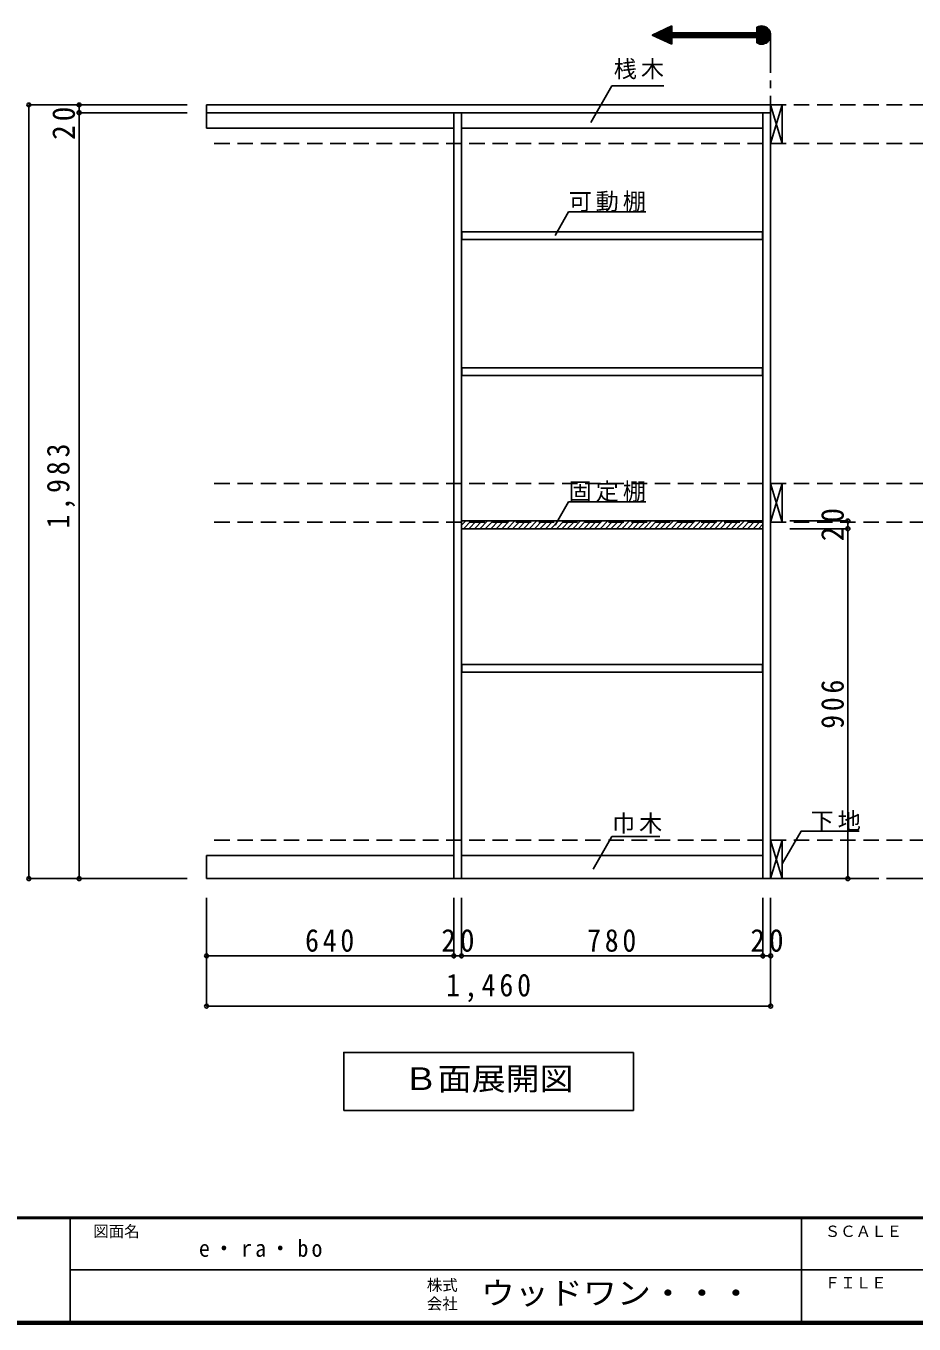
# Model space of a CAD drawing. Units: millimetres at full size, sheet at 1:20. Extents: x -8005 to 8005, y -2932 to 2722.
# Drawn here: x -4219 to -1921, y -2864 to 496 of the extents above; entities that cross this region are included whole.
import ezdxf
from ezdxf.enums import TextEntityAlignment as Align

# ---------------------------------------------------------------- set-up
doc = ezdxf.new("R2010")
doc.units = ezdxf.units.MM
doc.header["$LTSCALE"] = 20
doc.header["$PDMODE"] = 32
doc.header["$PDSIZE"] = 10
doc.linetypes.add('CHAIN1', pattern=[8, 5, -1, 1, -1])
doc.linetypes.add('DASHED2', pattern=[3, 2, -1])
for name, color, linetype in [('0-2_本体', 2, 'Continuous'), ('0-3_固定棚', 3, 'Continuous'), ('0-4_可動棚', 3, 'Continuous'), ('0-7_桟木・巾木', 2, 'Continuous'), ('0-8_引き出し', 2, 'Continuous'), ('0-A_文字', 7, 'Continuous'), ('0-B_寸法', 7, 'Continuous'), ('0-C_ハッチ', 4, 'Continuous'), ('F-1_枠', 6, 'Continuous'), ('F-A_文字', 7, 'Continuous')]:
    doc.layers.add(name, color=color, linetype=linetype)
doc.styles.add('ＭＳ ゴシック', font='')
doc.styles.get('ＭＳ ゴシック').set_extended_font_data('MS Gothic')

msp = doc.modelspace()

# ---------------------------------------------------------------- linework, layer by layer
at = {"layer": '0-2_本体', "color": 3}
for p, q in [((-2291.67, 291.73), (-3751.67, 291.73)), ((-3751.67, 271.73), (-3751.67, 291.73)), ((-2291.67, 271.73), (-3751.67, 271.73)), ((-3111.67, -1711.27), (-3111.67, 271.73)), ((-3091.67, -1711.27), (-3091.67, 271.73)), ((-2291.67, 291.73), (-2291.67, 271.73)), ((-2291.67, -1711.27), (-2291.67, 271.73)), ((-3751.67, -1711.27), (-2291.67, -1711.27))]:
    msp.add_line(p, q, dxfattribs=at)
msp.add_lwpolyline([(-2291.67, -1711.27), (-2311.67, -1711.27), (-2311.67, 271.73)], dxfattribs=at)
at = {"layer": '0-3_固定棚'}
for p, q in [((-3091.67, -785.27), (-3091.67, -805.27)), ((-2311.67, -785.27), (-3091.67, -785.27)), ((-2311.67, -805.27), (-3091.67, -805.27)), ((-2311.67, -785.27), (-2311.67, -805.27))]:
    msp.add_line(p, q, dxfattribs=at)
at = {"layer": '0-4_可動棚'}
for p, q in [((-2312.67, -36.77), (-3090.67, -36.77)), ((-2312.67, -56.77), (-2312.67, -36.77)), ((-2312.67, -388.77), (-3090.67, -388.77)), ((-2312.67, -408.77), (-2312.67, -388.77)), ((-2312.67, -1156.77), (-3090.67, -1156.77)), ((-2312.67, -1176.77), (-2312.67, -1156.77))]:
    msp.add_line(p, q, dxfattribs=at)
for points in [[(-2312.67, -56.77), (-3090.67, -56.77), (-3090.67, -36.77)], [(-2312.67, -408.77), (-3090.67, -408.77), (-3090.67, -388.77)], [(-2312.67, -1176.77), (-3090.67, -1176.77), (-3090.67, -1156.77)]]:
    msp.add_lwpolyline(points, dxfattribs=at)
at = {"layer": '0-7_桟木・巾木', "color": 7}
for p, q in [((-3751.67, 231.73), (-3751.67, 271.73)), ((-3111.67, 231.73), (-3751.67, 231.73)), ((-2311.67, 231.73), (-3091.67, 231.73)), ((-3111.67, -1651.27), (-3751.67, -1651.27)), ((-3751.67, -1711.27), (-3751.67, -1651.27)), ((-3091.67, -1651.27), (-2311.67, -1651.27))]:
    msp.add_line(p, q, dxfattribs=at)
at = {"layer": '0-8_引き出し', "color": 7}
for p, q in [((-2291.67, 291.73), (-2261.67, 191.73)), ((-2291.67, 191.73), (-2261.67, 291.73)), ((-2291.67, -688.27), (-2261.67, -788.27)), ((-2291.67, -788.27), (-2261.67, -688.27)), ((-2291.67, -1611.27), (-2261.67, -1711.27)), ((-2291.67, -1711.27), (-2261.67, -1611.27))]:
    msp.add_line(p, q, dxfattribs=at)
at = {"layer": '0-8_引き出し', "color": 3}
for points in [[(-2261.67, 191.73), (-2261.67, 291.73), (-2291.67, 291.73), (-2291.67, 191.73)], [(-2261.67, -788.27), (-2261.67, -688.27), (-2291.67, -688.27), (-2291.67, -788.27)], [(-2261.67, -1711.27), (-2261.67, -1611.27), (-2291.67, -1611.27), (-2291.67, -1711.27)]]:
    msp.add_lwpolyline(points, close=True, dxfattribs=at)
at = {"layer": '0-A_文字'}
for p, q in [((-2547.57, 496.21), (-2598.39, 472.6)), ((-2547.57, 448.99), (-2598.39, 472.6)), ((-2596.71, 471.82), (-2597.77, 472.88)), ((-2591.43, 469.36), (-2595.84, 473.78)), ((-2586.14, 466.91), (-2593.91, 474.68)), ((-2580.86, 464.45), (-2591.98, 475.57)), ((-2575.58, 462), (-2590.05, 476.47)), ((-2570.29, 459.54), (-2588.12, 477.37)), ((-2565.01, 457.09), (-2586.19, 478.26)), ((-2559.73, 454.64), (-2584.25, 479.16)), ((-2554.44, 452.18), (-2582.32, 480.06)), ((-2549.16, 449.73), (-2580.39, 480.96)), ((-2547.57, 450.96), (-2578.46, 481.85)), ((-2547.57, 453.79), (-2576.53, 482.75)), ((-2547.57, 456.62), (-2574.6, 483.65)), ((-2547.57, 459.45), (-2572.67, 484.55)), ((-2547.57, 462.27), (-2570.74, 485.44)), ((-2547.57, 465.1), (-2568.81, 486.34)), ((-2546.34, 466.7), (-2566.87, 487.24)), ((-2543.51, 466.7), (-2564.94, 488.13)), ((-2540.68, 466.7), (-2563.01, 489.03)), ((-2537.85, 466.7), (-2561.08, 489.93)), ((-2547.57, 479.24), (-2559.15, 490.83)), ((-2547.57, 482.07), (-2557.22, 491.72)), ((-2547.57, 484.9), (-2555.29, 492.62)), ((-2547.57, 487.73), (-2553.36, 493.52)), ((-2547.57, 490.56), (-2551.42, 494.42)), ((-2547.57, 493.39), (-2549.49, 495.31)), ((-2547.57, 478.49), (-2547.57, 496.21)), ((-2535.02, 466.7), (-2546.82, 478.49)), ((-2532.19, 466.7), (-2543.99, 478.49)), ((-2529.37, 466.7), (-2541.16, 478.49)), ((-2526.54, 466.7), (-2538.33, 478.49)), ((-2523.71, 466.7), (-2535.5, 478.49)), ((-2520.88, 466.7), (-2532.67, 478.49)), ((-2518.05, 466.7), (-2529.85, 478.49)), ((-2515.22, 466.7), (-2527.02, 478.49)), ((-2512.4, 466.7), (-2524.19, 478.49)), ((-2509.57, 466.7), (-2521.36, 478.49)), ((-2506.74, 466.7), (-2518.53, 478.49)), ((-2503.91, 466.7), (-2515.7, 478.49)), ((-2501.08, 466.7), (-2512.88, 478.49)), ((-2498.25, 466.7), (-2510.05, 478.49)), ((-2495.42, 466.7), (-2507.22, 478.49)), ((-2492.6, 466.7), (-2504.39, 478.49)), ((-2489.77, 466.7), (-2501.56, 478.49)), ((-2486.94, 466.7), (-2498.73, 478.49)), ((-2484.11, 466.7), (-2495.9, 478.49)), ((-2481.28, 466.7), (-2493.08, 478.49)), ((-2478.45, 466.7), (-2490.25, 478.49)), ((-2475.63, 466.7), (-2487.42, 478.49)), ((-2472.8, 466.7), (-2484.59, 478.49)), ((-2469.97, 466.7), (-2481.76, 478.49)), ((-2467.14, 466.7), (-2478.93, 478.49)), ((-2464.31, 466.7), (-2476.11, 478.49)), ((-2461.48, 466.7), (-2473.28, 478.49)), ((-2458.65, 466.7), (-2470.45, 478.49)), ((-2455.83, 466.7), (-2467.62, 478.49)), ((-2453, 466.7), (-2464.79, 478.49)), ((-2450.17, 466.7), (-2461.96, 478.49)), ((-2447.34, 466.7), (-2459.14, 478.49)), ((-2444.51, 466.7), (-2456.31, 478.49)), ((-2441.68, 466.7), (-2453.48, 478.49)), ((-2438.86, 466.7), (-2450.65, 478.49)), ((-2436.03, 466.7), (-2447.82, 478.49)), ((-2433.2, 466.7), (-2444.99, 478.49)), ((-2430.37, 466.7), (-2442.16, 478.49)), ((-2427.54, 466.7), (-2439.34, 478.49)), ((-2424.71, 466.7), (-2436.51, 478.49)), ((-2421.89, 466.7), (-2433.68, 478.49)), ((-2419.06, 466.7), (-2430.85, 478.49)), ((-2416.23, 466.7), (-2428.02, 478.49)), ((-2413.4, 466.7), (-2425.19, 478.49)), ((-2410.57, 466.7), (-2422.37, 478.49)), ((-2407.74, 466.7), (-2419.54, 478.49)), ((-2404.91, 466.7), (-2416.71, 478.49)), ((-2402.09, 466.7), (-2413.88, 478.49)), ((-2399.26, 466.7), (-2411.05, 478.49)), ((-2396.43, 466.7), (-2408.22, 478.49)), ((-2393.6, 466.7), (-2405.4, 478.49)), ((-2390.77, 466.7), (-2402.57, 478.49)), ((-2387.94, 466.7), (-2399.74, 478.49)), ((-2385.12, 466.7), (-2396.91, 478.49)), ((-2382.29, 466.7), (-2394.08, 478.49)), ((-2379.46, 466.7), (-2391.25, 478.49)), ((-2376.63, 466.7), (-2388.42, 478.49)), ((-2373.8, 466.7), (-2385.6, 478.49)), ((-2370.97, 466.7), (-2382.77, 478.49)), ((-2368.15, 466.7), (-2379.94, 478.49)), ((-2365.32, 466.7), (-2377.11, 478.49)), ((-2362.49, 466.7), (-2374.28, 478.49)), ((-2359.66, 466.7), (-2371.45, 478.49)), ((-2356.83, 466.7), (-2368.63, 478.49)), ((-2354, 466.7), (-2365.8, 478.49)), ((-2351.17, 466.7), (-2362.97, 478.49)), ((-2348.35, 466.7), (-2360.14, 478.49)), ((-2345.52, 466.7), (-2357.31, 478.49)), ((-2342.69, 466.7), (-2354.48, 478.49)), ((-2339.86, 466.7), (-2351.65, 478.49)), ((-2337.03, 466.7), (-2348.83, 478.49)), ((-2334.2, 466.7), (-2346, 478.49)), ((-2331.38, 466.7), (-2343.17, 478.49)), ((-2328.55, 466.7), (-2340.34, 478.49)), ((-2308.89, 449.87), (-2337.51, 478.49)), ((-2306.76, 450.57), (-2334.68, 478.49)), ((-2304.8, 451.44), (-2331.86, 478.49)), ((-2302.98, 452.44), (-2329.03, 478.49)), ((-2295.74, 459.34), (-2327.08, 490.69)), ((-2296.94, 457.72), (-2327.08, 487.86)), ((-2298.27, 456.22), (-2327.08, 485.03)), ((-2299.72, 454.84), (-2327.08, 482.21)), ((-2301.28, 453.58), (-2327.08, 479.38)), ((-2294.66, 461.09), (-2326.78, 493.22)), ((-2293.71, 462.98), (-2324.89, 494.16)), ((-2292.92, 465.01), (-2322.86, 494.96)), ((-2292.29, 467.21), (-2320.66, 495.58)), ((-2291.86, 469.61), (-2318.27, 496.02)), ((-2291.67, 472.25), (-2315.63, 496.2)), ((-2291.81, 475.22), (-2312.65, 496.06)), ((-2292.47, 478.71), (-2309.17, 495.4)), ((-2294.23, 483.29), (-2304.58, 493.65)), ((-2327.08, 466.7), (-2547.57, 466.7)), ((-2547.57, 466.7), (-2547.57, 448.99)), ((-2327.08, 466.7), (-2327.08, 452.15)), ((-2311.19, 449.34), (-2327.08, 465.23)), ((-2313.71, 449.04), (-2327.08, 462.41)), ((-2316.52, 449.02), (-2327.08, 459.58)), ((-2319.75, 449.41), (-2327.08, 456.75)), ((-2323.7, 450.54), (-2327.08, 453.92)), ((-2849.83, -45.83), (-2814.81, 14.82)), ((-2614.81, 14.82), (-2814.81, 14.82)), ((-2849.83, -796.33), (-2814.81, -735.68)), ((-2614.81, -735.68), (-2814.81, -735.68)), ((-2751.21, -1686.83), (-2702.45, -1602.39)), ((-2702.45, -1602.39), (-2578.69, -1602.39)), ((-2646.67, -2161.27), (-2646.67, -2311.27)), ((-3396.67, -2311.27), (-2646.67, -2311.27))]:
    msp.add_line(p, q, dxfattribs=at)
at = {"layer": '0-A_文字', "linetype": 'CHAIN1'}
for p, q in [((-2291.67, 475.22), (-2291.67, -1711.27)), ((-931.67, -1711.27), (-3751.67, -1711.27))]:
    msp.add_line(p, q, dxfattribs=at)
at = {"layer": '0-A_文字'}
for points in [[(-2327.08, 493.04), (-2327.08, 478.49), (-2547.57, 478.49)], [(-2261.67, -1672.95), (-2212.9, -1588.48), (-2062.37, -1588.48)], [(-2646.67, -2161.27), (-3396.67, -2161.27), (-3396.67, -2311.27)]]:
    msp.add_lwpolyline(points, dxfattribs=at)
msp.add_arc((-2315.28, 472.6), 23.61, 240, 120, dxfattribs=at)
at = {"layer": '0-B_寸法'}
for p in [(-2757.28, 246.66), (-2567.87, 341.62)]:
    msp.add_line(p, (-2702.45, 341.62), dxfattribs=at)
at = {"layer": '0-B_寸法', "color": 4}
for p, q in [((-4211.67, 291.73), (-3801.67, 291.73)), ((-4211.67, -1711.27), (-4211.67, 291.73)), ((-4081.67, 271.73), (-4081.67, 291.73)), ((-4081.67, 291.73), (-3951.67, 291.73)), ((-4081.67, 271.73), (-3801.67, 271.73)), ((-4081.67, -1711.27), (-4081.67, 271.73)), ((-2091.67, -785.27), (-2241.67, -785.27)), ((-2091.67, -805.27), (-2241.67, -805.27)), ((-2091.67, -785.27), (-2091.67, -805.27)), ((-2091.67, -805.27), (-2091.67, -1711.27)), ((-4211.67, -1711.27), (-3801.67, -1711.27)), ((-4081.67, -1711.27), (-3951.67, -1711.27)), ((-2091.67, -1711.27), (-2241.67, -1711.27)), ((-3751.67, -1911.27), (-3751.67, -1761.27)), ((-3111.67, -1911.27), (-3111.67, -1761.27)), ((-3111.67, -1911.27), (-3111.67, -1761.27)), ((-3091.67, -1911.27), (-3091.67, -1761.27)), ((-2311.67, -1911.27), (-2311.67, -1761.27)), ((-2291.67, -1911.27), (-2291.67, -1761.27)), ((-3751.67, -2041.27), (-3751.67, -1911.27)), ((-3111.67, -1911.27), (-3751.67, -1911.27)), ((-3111.67, -1911.27), (-3091.67, -1911.27)), ((-3091.67, -1911.27), (-2311.67, -1911.27)), ((-2311.67, -1911.27), (-2291.67, -1911.27)), ((-2291.67, -2041.27), (-2291.67, -1911.27))]:
    msp.add_line(p, q, dxfattribs=at)
at = {"layer": '0-B_寸法', "color": 4, "linetype": 'DASHED2'}
for p, q in [((-931.67, 291.73), (-3751.67, 291.73)), ((-931.67, 191.73), (-3751.67, 191.73)), ((-931.67, -688.27), (-3751.67, -688.27)), ((-931.67, -788.27), (-3751.67, -788.27)), ((-931.67, -1611.27), (-3751.67, -1611.27)), ((-931.67, -1711.27), (-3751.67, -1711.27))]:
    msp.add_line(p, q, dxfattribs=at)
at = {"layer": '0-B_寸法', "color": 4}
msp.add_lwpolyline([(-2291.67, -2041.27), (-3751.67, -2041.27), (-3751.67, -1761.27)], dxfattribs=at)
at = {"layer": '0-B_寸法'}
for p in [(-4211.67, 291.73), (-4081.67, 291.73), (-4081.67, 271.73), (-2091.67, -785.27), (-2091.67, -805.27), (-4211.67, -1711.27), (-4081.67, -1711.27), (-2091.67, -1711.27), (-3751.67, -1911.27), (-3111.67, -1911.27), (-3091.67, -1911.27), (-2311.67, -1911.27), (-2291.67, -1911.27), (-3751.67, -2041.27), (-2291.67, -2041.27)]:
    msp.add_point(p, dxfattribs=at)
at = {"layer": '0-C_ハッチ'}
for p, q in [((-3091.67, -796.01), (-3080.92, -785.27)), ((-3086.78, -805.27), (-3066.78, -785.27)), ((-3072.64, -805.27), (-3052.64, -785.27)), ((-3058.5, -805.27), (-3038.5, -785.27)), ((-3044.36, -805.27), (-3024.36, -785.27)), ((-3030.21, -805.27), (-3010.21, -785.27)), ((-3016.07, -805.27), (-2996.07, -785.27)), ((-3001.93, -805.27), (-2981.93, -785.27)), ((-2987.79, -805.27), (-2967.79, -785.27)), ((-2973.64, -805.27), (-2953.64, -785.27)), ((-2959.5, -805.27), (-2939.5, -785.27)), ((-2945.36, -805.27), (-2925.36, -785.27)), ((-2931.22, -805.27), (-2911.22, -785.27)), ((-2917.08, -805.27), (-2897.08, -785.27)), ((-2902.93, -805.27), (-2882.93, -785.27)), ((-2888.79, -805.27), (-2868.79, -785.27)), ((-2874.65, -805.27), (-2854.65, -785.27)), ((-2860.51, -805.27), (-2840.51, -785.27)), ((-2846.37, -805.27), (-2826.37, -785.27)), ((-2832.22, -805.27), (-2812.22, -785.27)), ((-2818.08, -805.27), (-2798.08, -785.27)), ((-2803.94, -805.27), (-2783.94, -785.27)), ((-2789.8, -805.27), (-2769.8, -785.27)), ((-2775.65, -805.27), (-2755.65, -785.27)), ((-2761.51, -805.27), (-2741.51, -785.27)), ((-2747.37, -805.27), (-2727.37, -785.27)), ((-2733.23, -805.27), (-2713.23, -785.27)), ((-2719.09, -805.27), (-2699.09, -785.27)), ((-2704.94, -805.27), (-2684.94, -785.27)), ((-2690.8, -805.27), (-2670.8, -785.27)), ((-2676.66, -805.27), (-2656.66, -785.27)), ((-2662.52, -805.27), (-2642.52, -785.27)), ((-2648.38, -805.27), (-2628.38, -785.27)), ((-2634.23, -805.27), (-2614.23, -785.27)), ((-2620.09, -805.27), (-2600.09, -785.27)), ((-2605.95, -805.27), (-2585.95, -785.27)), ((-2591.81, -805.27), (-2571.81, -785.27)), ((-2577.66, -805.27), (-2557.66, -785.27)), ((-2563.52, -805.27), (-2543.52, -785.27)), ((-2549.38, -805.27), (-2529.38, -785.27)), ((-2535.24, -805.27), (-2515.24, -785.27)), ((-2521.1, -805.27), (-2501.1, -785.27)), ((-2506.95, -805.27), (-2486.95, -785.27)), ((-2492.81, -805.27), (-2472.81, -785.27)), ((-2478.67, -805.27), (-2458.67, -785.27)), ((-2464.53, -805.27), (-2444.53, -785.27)), ((-2450.39, -805.27), (-2430.39, -785.27)), ((-2436.24, -805.27), (-2416.24, -785.27)), ((-2422.1, -805.27), (-2402.1, -785.27)), ((-2407.96, -805.27), (-2387.96, -785.27)), ((-2393.82, -805.27), (-2373.82, -785.27)), ((-2379.68, -805.27), (-2359.68, -785.27)), ((-2365.53, -805.27), (-2345.53, -785.27)), ((-2351.39, -805.27), (-2331.39, -785.27)), ((-2337.25, -805.27), (-2317.25, -785.27)), ((-2323.11, -805.27), (-2311.67, -793.83))]:
    msp.add_line(p, q, dxfattribs=at)
at = {"layer": 'F-1_枠'}
for p, q in [((-205, -2587.71), (-8005, -2587.71)), ((-205, -2591.04), (-8005, -2591.04)), ((-4105, -2591.04), (-4105, -2857.71)), ((-2211.67, -2591.04), (-2211.67, -2857.71)), ((-4105, -2724.37), (-211.67, -2724.38)), ((-205, -2857.71), (-8005, -2857.71)), ((-205, -2861.04), (-8005, -2861.04)), ((-205, -2864.37), (-8005, -2864.37))]:
    msp.add_line(p, q, dxfattribs=at)

# ---------------------------------------------------------------- texts
at = {"layer": '0-A_文字', "style": 'ＭＳ ゴシック', "width": 1.1}
msp.add_text('Ｂ面展開図', height=58.65, dxfattribs=at).set_placement((-3241.67, -2276.27), align=Align.BOTTOM_LEFT)
at = {"layer": '0-A_文字', "char_height": 43.99, "attachment_point": 7, "style": 'ＭＳ ゴシック'}
for s, insert in [('\\T1.17;可動棚', (-2814.81, 14.82)), ('\\T1.17;固定棚', (-2814.81, -735.68)), ('\\T1.17;巾木', (-2702.45, -1595.28)), ('\\T1.17;下地', (-2188.4, -1588.48))]:
    msp.add_mtext(s, dxfattribs=dict(at, insert=insert))
at = {"layer": '0-B_寸法', "attachment_point": 7, "style": 'ＭＳ ゴシック'}
for s, insert, char_height in [('\\T1.17;桟木', (-2697.87, 358.08), 43.99), ('\\T1.27;\\W0.9;640', (-3496.67, -1901.27), 58.65), ('\\T1.27;\\W0.95;20', (-3144.17, -1901.27), 58.65), ('\\T1.27;\\W0.9;780', (-2766.67, -1901.27), 58.65), ('\\T1.27;\\W0.95;20', (-2344.17, -1901.27), 58.65), ('\\T1.28;\\W0.9;1,460', (-3131.67, -2031.27), 58.65)]:
    msp.add_mtext(s, dxfattribs=dict(at, insert=insert, char_height=char_height))
at = {"layer": '0-B_寸法', "char_height": 58.65, "attachment_point": 7, "rotation": 90, "style": 'ＭＳ ゴシック'}
for s, insert in [('\\T1.27;\\W0.95;20', (-4091.67, 201.26)), ('\\T1.28;\\W0.9;1,983', (-4091.67, -804.77)), ('\\T1.27;\\W0.95;20', (-2101.67, -837.77)), ('\\T1.27;\\W0.9;906', (-2101.67, -1323.27))]:
    msp.add_mtext(s, dxfattribs=dict(at, insert=insert))
at = {"layer": 'F-A_文字', "style": 'ＭＳ ゴシック'}
for s, p in [('図面名', (-4045, -2647.71)), ('ＳＣＡＬＥ', (-2151.67, -2647.71)), ('株式', (-3181.67, -2787.04)), ('ＦＩＬＥ', (-2151.67, -2781.04)), ('会社', (-3181.67, -2835.04))]:
    msp.add_text(s, height=29.33, dxfattribs=at).set_placement(p, align=Align.BOTTOM_LEFT)
at = {"layer": 'F-A_文字', "style": 'ＭＳ ゴシック', "width": 1.1}
msp.add_text('ウッドワン・・・', height=58.65, dxfattribs=at).set_placement((-3041.67, -2831.04), align=Align.BOTTOM_LEFT)
at = {"layer": 'F-A_文字', "insert": (-3771.67, -2691.04), "char_height": 43.99, "attachment_point": 7, "style": 'ＭＳ ゴシック'}
msp.add_mtext('\\T1.28;\\W0.95;e・ra・bo', dxfattribs=at)

doc.saveas('drawing.dxf')
